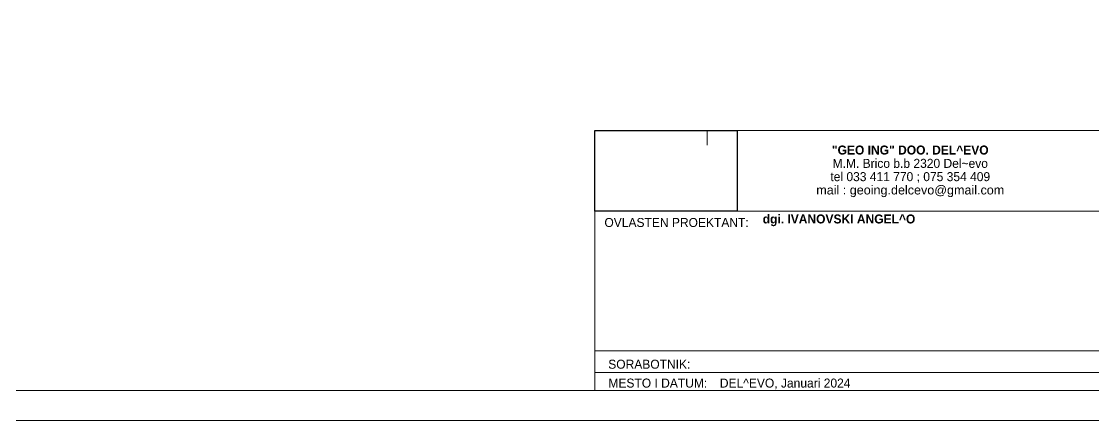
# Model space of a CAD drawing. Header units: millimetres. Extents: x -13678 to 175322, y 9978 to 39678.
# Drawn here: x 63258 to 81145, y 9978 to 16631 of the extents above; entities that cross this region are included whole.
import ezdxf

# ---------------------------------------------------------------- set-up
doc = ezdxf.new("R2010")
doc.units = ezdxf.units.MM
doc.header["$MEASUREMENT"] = 0
doc.linetypes.add('Dot & Dashed', pattern=[670.277762, 317.5, -176.388889, 0, -176.388874])
for name, color, linetype, lineweight in [('Lines_Pen_No__1', 7, 'Continuous', 13), ('Pecat_Pen_No__1', 7, 'Continuous', 13), ('Roofs_Pen_No__1', 7, 'Continuous', 13)]:
    doc.layers.add(name, color=color, linetype=linetype, lineweight=lineweight)
doc.layers.add('OSKI', color=7, linetype='Continuous', lineweight=20, true_color=0x156a84)
doc.styles.add('GENERATED_STYLE_5', font='')
doc.styles.get('GENERATED_STYLE_5').set_extended_font_data('MAC C Swiss cyrillic', bold=True)
picture_1 = doc.add_image_def('image1.jpg', size_in_pixel=(1216, 687))

msp = doc.modelspace()

# ---------------------------------------------------------------- linework, layer by layer
at = {"layer": 'Lines_Pen_No__1', "linetype": 'Continuous', "flags": 128}
for points in [[(72822, 14812.3), (81833, 14812.3)], [(72822, 10477.8), (72822, 14812.3), (81833, 14812.3)], [(72822, 13470.7), (81833, 13470.7)], [(72822, 11142.3), (90822, 11142.3)], [(72822, 10781.4), (89615.9, 10781.4)], [(72822, 10477.8), (90822, 10477.8)]]:
    msp.add_lwpolyline(points, dxfattribs=at)
at = {"layer": 'OSKI', "linetype": 'Dot & Dashed'}
msp.add_line((74697, 14812.3), (74697, 14568.7), dxfattribs=at)
at = {"layer": 'Roofs_Pen_No__1'}
for points in [[(49322, 9977.8), (91322, 9977.8), (91322, 39677.8), (49322, 39677.8)], [(51822, 10477.8), (90822, 10477.8), (90822, 39177.8), (51822, 39177.8)]]:
    msp.add_lwpolyline(points, close=True, dxfattribs=at)

# ---------------------------------------------------------------- texts
at = {"layer": 'Pecat_Pen_No__1', "linetype": 'Continuous', "insert": (78086.6, 14131.9), "char_height": 150, "attachment_point": 5, "line_spacing_factor": 0.887159, "style": 'GENERATED_STYLE_5'}
msp.add_mtext('\\A1;{\\fMAC C Swiss|b1|i0|c0|p34;"GEO ING" DOO. DEL^ EVO}\\P{\\fMAC C Swiss|b0|i0|c0|p34;M.M. Brico b.b 2320 Del~evo \\Ptel 033 411 770 ; 075 354 409 \\P\\fArial|b0|i0|c0|p34;mail : geoing.delcevo@gmail.com}', dxfattribs=at)
at = {"layer": 'Pecat_Pen_No__1', "linetype": 'Continuous', "char_height": 150, "style": 'GENERATED_STYLE_5'}
for s, insert, attachment_point in [(' {\\fMAC C Swiss|b1|i0|c0|p34;dgi. IVANOVSKI ANGEL^ O}', (75568.8, 13413.4), 1), ('{\\fMAC C Swiss|b0|i0|c0|p34;OVLASTEN PROEKTANT:}', (72984, 13354.7), 1), ('{\\fMAC C Swiss|b0|i0|c0|p34;SORABOTNIK:}', (73733, 10991.7), 2), ('{\\fMAC C Swiss|b0|i0|c0|p34;MESTO I DATUM:}', (73874.9, 10677.5), 2), ('{\\fMAC C Swiss|b0|i0|c0|p34;DEL^ EVO, Januari 2024}', (74909.8, 10677.5), 1)]:
    msp.add_mtext(s, dxfattribs=dict(at, insert=insert, attachment_point=attachment_point))

# ---------------------------------------------------------------- pictures from other files: only their frames are drawn
image = msp.add_image(picture_1, insert=(72822, 13470.7), size_in_units=(2374.5, 1341.5))
image.dxf.flags = 7

doc.saveas('drawing.dxf')
